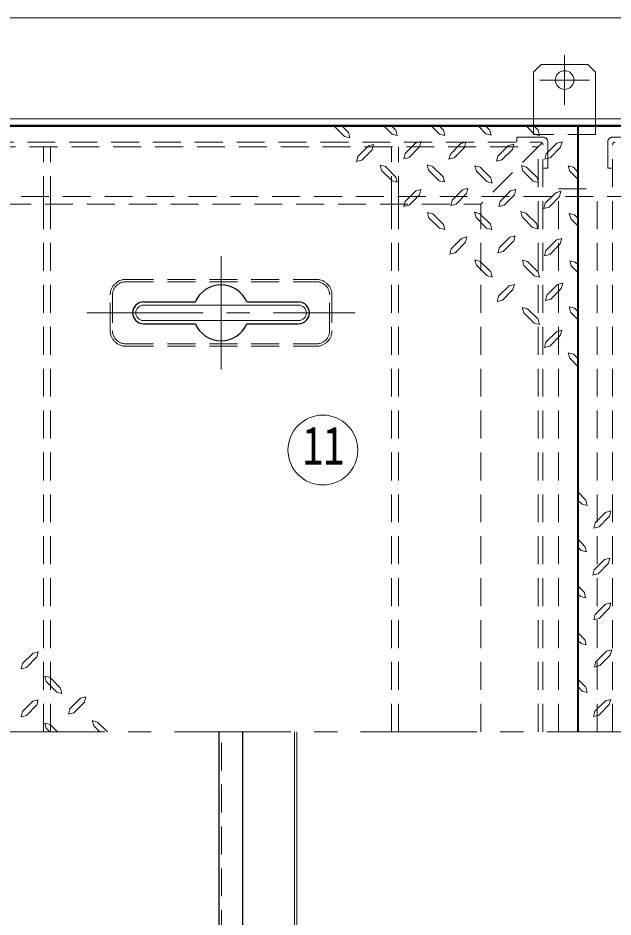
# Model space of a CAD drawing. Units: millimetres at full size, sheet at 1:15; details may follow other scales. Extents: x -3137 to 2938, y -2236 to 1979.
# Drawn here: x -1806 to -1422, y 895 to 1474 of the extents above; entities that cross this region are included whole.
import ezdxf
from ezdxf.enums import TextEntityAlignment as Align

# ---------------------------------------------------------------- set-up
doc = ezdxf.new("R2010")
doc.units = ezdxf.units.MM
doc.header["$LTSCALE"] = 15
doc.linetypes.add('CHAIN1', pattern=[8, 5, -1, 1, -1])
doc.linetypes.add('DASHED1', pattern=[1.8, 1.2, -0.6])
doc.layers.add('0-0_ﾚｲﾔ1', color=4, linetype='Continuous', lineweight=9)
doc.styles.add('ＭＳ ゴシック', font='')
doc.styles.get('ＭＳ ゴシック').set_extended_font_data('MS Gothic')

msp = doc.modelspace()

# ---------------------------------------------------------------- linework, layer by layer
at = {"layer": '0-0_ﾚｲﾔ1'}
for p, q in [((-964.86, 1474.43), (-2384.86, 1474.43)), ((-1468.36, 1444.43), (-1473.36, 1439.43)), ((-1468.36, 1444.43), (-1438.36, 1444.43)), ((-1433.36, 1439.43), (-1438.36, 1444.43)), ((-1473.36, 1439.43), (-1473.36, 1409.43)), ((-1433.36, 1439.43), (-1433.36, 1409.43)), ((-1601.67, 1404.43), (-1595.19, 1398.11)), ((-1596.58, 1404.43), (-1592.72, 1400.57)), ((-1569.46, 1404.43), (-1564.64, 1399.61)), ((-1564.53, 1404.43), (-1562.18, 1402.07)), ((-1562.18, 1402.07), (-1561.21, 1398.75)), ((-1538.92, 1404.43), (-1534.09, 1399.61)), ((-1533.88, 1404.43), (-1531.52, 1402.07)), ((-1531.52, 1402.07), (-1530.66, 1398.64)), ((-1508.72, 1404.43), (-1504.19, 1399.71)), ((-1503.87, 1404.43), (-1501.61, 1402.18)), ((-1501.61, 1402.18), (-1500.76, 1398.86)), ((-1477.71, 1404.43), (-1472.89, 1399.61)), ((-1472.78, 1404.43), (-1470.42, 1402.07)), ((-1470.42, 1402.07), (-1469.46, 1398.64)), ((-1591.76, 1397.14), (-1595.19, 1398.11)), ((-1592.72, 1400.57), (-1591.76, 1397.14)), ((-1561.21, 1398.75), (-1564.64, 1399.61)), ((-1530.66, 1398.64), (-1534.09, 1399.61)), ((-1500.76, 1398.86), (-1504.19, 1399.71)), ((-1469.46, 1398.64), (-1472.89, 1399.61)), ((-1586.72, 1385.24), (-1579.86, 1392.1)), ((-1553.49, 1384.6), (-1546.85, 1391.35)), ((-1527.02, 1386.74), (-1520.27, 1393.6)), ((-1524.55, 1384.28), (-1517.8, 1391.03)), ((-1496.36, 1385.46), (-1489.5, 1392.32)), ((-1489.5, 1392.32), (-1486.18, 1393.18)), ((-1486.18, 1393.18), (-1487.04, 1389.75)), ((-1465.17, 1386.85), (-1458.42, 1393.71)), ((-1462.71, 1384.39), (-1455.95, 1391.14)), ((-1458.42, 1393.71), (-1454.99, 1394.57)), ((-1454.99, 1394.57), (-1455.95, 1391.14)), ((-1586.72, 1385.24), (-1587.58, 1381.92)), ((-1584.15, 1382.78), (-1577.4, 1389.53)), ((-1556.07, 1387.07), (-1556.92, 1383.74)), ((-1527.02, 1386.74), (-1527.98, 1383.42)), ((-1496.36, 1385.46), (-1497.22, 1382.14)), ((-1493.79, 1382.99), (-1487.04, 1389.75)), ((-1465.17, 1386.85), (-1466.14, 1383.53)), ((-1584.15, 1382.78), (-1587.58, 1381.92)), ((-1571.39, 1376.24), (-1572.25, 1379.67)), ((-1568.93, 1378.81), (-1572.25, 1379.67)), ((-1553.49, 1384.6), (-1556.92, 1383.74)), ((-1541.06, 1376.35), (-1541.92, 1379.78)), ((-1538.59, 1378.81), (-1541.92, 1379.78)), ((-1524.55, 1384.28), (-1527.98, 1383.42)), ((-1507.72, 1378.28), (-1511.15, 1379.13)), ((-1510.19, 1375.7), (-1511.15, 1379.13)), ((-1493.79, 1382.99), (-1497.22, 1382.14)), ((-1480.28, 1375.92), (-1481.25, 1379.35)), ((-1477.82, 1378.38), (-1481.25, 1379.35)), ((-1462.71, 1384.39), (-1466.14, 1383.53)), ((-1447.59, 1378.28), (-1451.02, 1379.13)), ((-1450.06, 1375.7), (-1451.02, 1379.13)), ((-1571.39, 1376.24), (-1564.64, 1369.49)), ((-1568.93, 1378.81), (-1562.18, 1371.95)), ((-1541.06, 1376.35), (-1534.31, 1369.59)), ((-1538.59, 1378.81), (-1531.73, 1372.06)), ((-1510.19, 1375.7), (-1503.54, 1369.06)), ((-1507.72, 1378.28), (-1500.97, 1371.52)), ((-1480.28, 1375.92), (-1473.53, 1369.17)), ((-1477.82, 1378.38), (-1471.07, 1371.63)), ((-1450.06, 1375.7), (-1444.86, 1370.51)), ((-1447.59, 1378.28), (-1444.86, 1375.15)), ((-1561.21, 1368.63), (-1564.64, 1369.49)), ((-1562.18, 1371.95), (-1561.21, 1368.63)), ((-1530.88, 1368.74), (-1534.31, 1369.59)), ((-1531.73, 1372.06), (-1530.88, 1368.74)), ((-1500.11, 1368.09), (-1503.54, 1369.06)), ((-1500.97, 1371.52), (-1500.11, 1368.09)), ((-1470.1, 1368.31), (-1473.53, 1369.17)), ((-1471.07, 1371.63), (-1470.1, 1368.31)), ((-1556.07, 1356.2), (-1549.31, 1363.06)), ((-1549.31, 1363.06), (-1545.99, 1363.91)), ((-1545.99, 1363.91), (-1546.85, 1360.48)), ((-1525.84, 1356.95), (-1519.09, 1363.7)), ((-1519.09, 1363.7), (-1515.76, 1364.66)), ((-1515.76, 1364.66), (-1516.62, 1361.23)), ((-1494.97, 1356.2), (-1488.22, 1363.06)), ((-1488.22, 1363.06), (-1484.79, 1363.91)), ((-1484.79, 1363.91), (-1485.75, 1360.48)), ((-1465.81, 1355.02), (-1459.06, 1361.77)), ((-1556.07, 1356.2), (-1557.03, 1352.87)), ((-1553.6, 1353.73), (-1546.85, 1360.48)), ((-1525.84, 1356.95), (-1526.8, 1353.52)), ((-1523.37, 1354.48), (-1516.62, 1361.23)), ((-1494.97, 1356.2), (-1495.83, 1352.87)), ((-1492.4, 1353.73), (-1485.75, 1360.48)), ((-1463.35, 1352.55), (-1456.6, 1359.3)), ((-1553.6, 1353.73), (-1557.03, 1352.87)), ((-1523.37, 1354.48), (-1526.8, 1353.52)), ((-1492.4, 1353.73), (-1495.83, 1352.87)), ((-1465.81, 1355.02), (-1466.78, 1351.59)), ((-1463.35, 1352.55), (-1466.78, 1351.59)), ((-1538.38, 1348.16), (-1541.7, 1349.12)), ((-1540.85, 1345.69), (-1541.7, 1349.12)), ((-1540.85, 1345.69), (-1534.09, 1338.94)), ((-1538.38, 1348.16), (-1531.52, 1341.4)), ((-1507.94, 1348.26), (-1511.37, 1349.23)), ((-1510.4, 1345.8), (-1511.37, 1349.23)), ((-1510.4, 1345.8), (-1503.65, 1339.05)), ((-1507.94, 1348.26), (-1501.19, 1341.51)), ((-1478.25, 1348.69), (-1481.57, 1349.66)), ((-1480.71, 1346.23), (-1481.57, 1349.66)), ((-1480.71, 1346.23), (-1473.96, 1339.47)), ((-1478.25, 1348.69), (-1471.39, 1341.94)), ((-1446.95, 1347.62), (-1450.38, 1348.48)), ((-1449.41, 1345.05), (-1450.38, 1348.48)), ((-1449.41, 1345.05), (-1444.86, 1340.49)), ((-1446.95, 1347.62), (-1444.86, 1345.53)), ((-1530.66, 1338.08), (-1534.09, 1338.94)), ((-1531.52, 1341.4), (-1530.66, 1338.08)), ((-1500.22, 1338.08), (-1503.65, 1339.05)), ((-1501.19, 1341.51), (-1500.22, 1338.08)), ((-1470.53, 1338.51), (-1473.96, 1339.47)), ((-1471.39, 1341.94), (-1470.53, 1338.51)), ((-1495.4, 1326.5), (-1488.64, 1333.26)), ((-1524.02, 1323.18), (-1517.26, 1329.93)), ((-1492.93, 1324.04), (-1486.18, 1330.79)), ((-1465.39, 1324.58), (-1458.63, 1331.44)), ((-1462.81, 1322.11), (-1456.17, 1328.86)), ((-1458.63, 1331.44), (-1455.2, 1332.29)), ((-1455.2, 1332.29), (-1456.17, 1328.86)), ((-1526.48, 1325.65), (-1527.45, 1322.22)), ((-1524.02, 1323.18), (-1527.45, 1322.22)), ((-1495.4, 1326.5), (-1496.36, 1323.07)), ((-1492.93, 1324.04), (-1496.36, 1323.07)), ((-1465.39, 1324.58), (-1466.24, 1321.25)), ((-1462.81, 1322.11), (-1466.24, 1321.25)), ((-1510.19, 1315.14), (-1511.15, 1318.57)), ((-1507.72, 1317.61), (-1511.15, 1318.57)), ((-1510.19, 1315.14), (-1503.54, 1308.39)), ((-1507.72, 1317.61), (-1500.97, 1310.86)), ((-1477.18, 1317.5), (-1480.5, 1318.36)), ((-1479.64, 1314.93), (-1480.5, 1318.36)), ((-1477.18, 1317.5), (-1470.32, 1310.64)), ((-1449.09, 1314.61), (-1449.95, 1318.04)), ((-1446.52, 1317.18), (-1449.95, 1318.04)), ((-1446.52, 1317.18), (-1444.86, 1315.52)), ((-1500.97, 1310.86), (-1500.11, 1307.43)), ((-1479.64, 1314.93), (-1472.89, 1308.18)), ((-1470.32, 1310.64), (-1469.46, 1307.32)), ((-1449.09, 1314.61), (-1444.86, 1310.37)), ((-1500.11, 1307.43), (-1503.54, 1308.39)), ((-1469.46, 1307.32), (-1472.89, 1308.18)), ((-1495.93, 1295.1), (-1489.18, 1301.85)), ((-1493.47, 1292.63), (-1486.72, 1299.39)), ((-1464.74, 1295.74), (-1457.99, 1302.6)), ((-1462.17, 1293.28), (-1455.52, 1300.03)), ((-1457.99, 1302.6), (-1454.56, 1303.46)), ((-1454.56, 1303.46), (-1455.52, 1300.03)), ((-1495.93, 1295.1), (-1496.9, 1291.67)), ((-1493.47, 1292.63), (-1496.9, 1291.67)), ((-1464.74, 1295.74), (-1465.6, 1292.42)), ((-1462.17, 1293.28), (-1465.6, 1292.42)), ((-1477.18, 1287.06), (-1480.61, 1287.92)), ((-1479.64, 1284.49), (-1480.61, 1287.92)), ((-1477.18, 1287.06), (-1470.42, 1280.31)), ((-1449.52, 1284.92), (-1450.49, 1288.35)), ((-1447.06, 1287.49), (-1450.49, 1288.35)), ((-1447.06, 1287.49), (-1444.86, 1285.29)), ((-1479.64, 1284.49), (-1472.89, 1277.84)), ((-1449.52, 1284.92), (-1444.86, 1280.07)), ((-1469.46, 1276.88), (-1472.89, 1277.84)), ((-1470.42, 1280.31), (-1469.46, 1276.88)), ((-1465.39, 1265.52), (-1458.63, 1272.27)), ((-1462.81, 1263.05), (-1456.17, 1269.8)), ((-1458.63, 1272.27), (-1455.2, 1273.23)), ((-1455.2, 1273.23), (-1456.17, 1269.8)), ((-1465.39, 1265.52), (-1466.24, 1262.09)), ((-1462.81, 1263.05), (-1466.24, 1262.09)), ((-1450.06, 1255.23), (-1451.02, 1258.66)), ((-1447.59, 1257.8), (-1451.02, 1258.66)), ((-1447.59, 1257.8), (-1444.86, 1255.06)), ((-1450.06, 1255.23), (-1444.86, 1249.82)), ((-1439.66, 1163.64), (-1444.86, 1169.04)), ((-1442.13, 1161.06), (-1444.86, 1163.8)), ((-1442.13, 1161.06), (-1438.7, 1160.21)), ((-1439.66, 1163.64), (-1438.7, 1160.21)), ((-1426.9, 1155.81), (-1433.55, 1149.06)), ((-1424.33, 1153.35), (-1431.09, 1146.59)), ((-1426.9, 1155.81), (-1423.47, 1156.78)), ((-1424.33, 1153.35), (-1423.47, 1156.78)), ((-1434.52, 1145.63), (-1433.55, 1149.06)), ((-1431.09, 1146.59), (-1434.52, 1145.63)), ((-1440.2, 1133.94), (-1444.86, 1138.79)), ((-1442.66, 1131.37), (-1444.86, 1133.57)), ((-1442.66, 1131.37), (-1439.23, 1130.51)), ((-1440.2, 1133.94), (-1439.23, 1130.51)), ((-1427.55, 1125.58), (-1434.19, 1118.83)), ((-1427.55, 1125.58), (-1424.12, 1126.44)), ((-1424.98, 1123.12), (-1424.12, 1126.44)), ((-1435.16, 1115.4), (-1434.19, 1118.83)), ((-1424.98, 1123.12), (-1431.73, 1116.26)), ((-1431.73, 1116.26), (-1435.16, 1115.4)), ((-1440.62, 1104.25), (-1444.86, 1108.49)), ((-1443.2, 1101.68), (-1444.86, 1103.34)), ((-1443.2, 1101.68), (-1439.77, 1100.82)), ((-1440.62, 1104.25), (-1439.77, 1100.82)), ((-1426.9, 1096.75), (-1433.55, 1090)), ((-1426.9, 1096.75), (-1423.47, 1097.61)), ((-1424.33, 1094.28), (-1423.47, 1097.61)), ((-1434.52, 1086.57), (-1433.55, 1090)), ((-1424.33, 1094.28), (-1431.09, 1087.42)), ((-1431.09, 1087.42), (-1434.52, 1086.57)), ((-1440.3, 1073.81), (-1444.86, 1078.37)), ((-1442.77, 1071.24), (-1444.86, 1073.33)), ((-1440.3, 1073.81), (-1439.34, 1070.38)), ((-1442.77, 1071.24), (-1439.34, 1070.38)), ((-1426.37, 1066.31), (-1433.12, 1059.56)), ((-1426.37, 1066.31), (-1422.94, 1067.27)), ((-1423.9, 1063.84), (-1422.94, 1067.27)), ((-1796.12, 1065.13), (-1802.87, 1058.38)), ((-1793.65, 1062.66), (-1800.4, 1055.8)), ((-1796.12, 1065.13), (-1792.69, 1065.99)), ((-1793.65, 1062.66), (-1792.69, 1065.99)), ((-1423.9, 1063.84), (-1430.66, 1057.09)), ((-1803.73, 1054.95), (-1802.87, 1058.38)), ((-1800.4, 1055.8), (-1803.73, 1054.95)), ((-1788.51, 1050.23), (-1785.08, 1049.37)), ((-1787.54, 1046.91), (-1788.51, 1050.23)), ((-1778.32, 1042.62), (-1785.08, 1049.37)), ((-1780.79, 1040.05), (-1787.54, 1046.91)), ((-1439.66, 1043.16), (-1444.86, 1048.35)), ((-1442.13, 1040.58), (-1444.86, 1043.71)), ((-1439.66, 1043.16), (-1438.7, 1039.73)), ((-1780.79, 1040.05), (-1777.47, 1039.19)), ((-1778.32, 1042.62), (-1777.47, 1039.19)), ((-1442.13, 1040.58), (-1438.7, 1039.73)), ((-1796.22, 1034.26), (-1802.87, 1027.51)), ((-1796.22, 1034.26), (-1792.79, 1035.12)), ((-1793.65, 1031.79), (-1792.79, 1035.12)), ((-1765.57, 1036.08), (-1772.32, 1029.33)), ((-1763, 1033.62), (-1769.86, 1026.76)), ((-1765.57, 1036.08), (-1762.14, 1036.94)), ((-1763, 1033.62), (-1762.14, 1036.94)), ((-1427.01, 1034.47), (-1433.76, 1027.72)), ((-1424.55, 1032.01), (-1431.3, 1025.15)), ((-1427.01, 1034.47), (-1423.58, 1035.33)), ((-1424.55, 1032.01), (-1423.58, 1035.33)), ((-1434.73, 1024.29), (-1433.76, 1027.72)), ((-1788.51, 1020.11), (-1785.08, 1019.25)), ((-1787.54, 1016.79), (-1788.51, 1020.11)), ((-1757.96, 1021.72), (-1754.53, 1020.75)), ((-1756.99, 1018.29), (-1757.96, 1021.72)), ((-1748.05, 1014.43), (-1754.53, 1020.75)), ((-1431.3, 1025.15), (-1434.73, 1024.29)), ((-1785.18, 1014.43), (-1787.54, 1016.79)), ((-1780.25, 1014.43), (-1785.08, 1019.25)), ((-1753.13, 1014.43), (-1756.99, 1018.29)), ((-1627.61, 1014.43), (-1627.61, 775.18)), ((-1626.11, 1014.43), (-1626.11, 774.43))]:
    msp.add_line(p, q, dxfattribs=at)
at = {"layer": '0-0_ﾚｲﾔ1', "linetype": 'CHAIN1'}
for p, q in [((-1453.36, 1450.43), (-1453.36, 1418.43)), ((-1469.36, 1434.43), (-1437.36, 1434.43)), ((-1674.86, 1320.93), (-1674.86, 1247.93)), ((-1761.36, 1284.43), (-1588.36, 1284.43)), ((-2784.86, 1014.43), (-514.86, 1014.43))]:
    msp.add_line(p, q, dxfattribs=at)
at = {"layer": '0-0_ﾚｲﾔ1', "color": 7, "lineweight": 18}
for p, q in [((-979.86, 1409.43), (-2369.86, 1409.43)), ((-983.86, 1405.43), (-2365.86, 1405.43)), ((-1724.86, 1289.43), (-1624.86, 1289.43)), ((-1724.86, 1279.43), (-1624.86, 1279.43))]:
    msp.add_line(p, q, dxfattribs=at)
at = {"layer": '0-0_ﾚｲﾔ1', "linetype": 'DASHED1'}
for p, q in [((-1473.36, 1409.43), (-1473.36, 1399.43)), ((-1433.36, 1409.43), (-1433.36, 1399.43)), ((-1484.16, 1394.43), (-1484.16, 1397.63)), ((-1467.36, 1397.63), (-1484.16, 1397.63)), ((-1433.36, 1399.43), (-1473.36, 1399.43)), ((-1422.36, 1397.63), (-1405.56, 1397.63)), ((-1879.36, 1391.43), (-1470.36, 1391.43)), ((-1789.36, 1354.43), (-1789.36, 1391.43)), ((-1784.86, 1354.43), (-1784.86, 1391.43)), ((-1564.86, 1354.43), (-1564.86, 1391.43)), ((-1560.36, 1354.43), (-1560.36, 1391.43)), ((-1470.36, 1014.43), (-1470.36, 1391.43)), ((-1464.16, 1377.63), (-1464.16, 1394.43)), ((-1425.56, 1377.63), (-1425.56, 1394.43)), ((-1464.16, 1377.63), (-1467.36, 1377.63)), ((-1425.56, 1377.63), (-1422.36, 1377.63)), ((-1029.86, 1359.43), (-2319.86, 1359.43))]:
    msp.add_line(p, q, dxfattribs=at)
at = {"layer": '0-0_ﾚｲﾔ1', "color": 5, "lineweight": 25}
for p, q in [((-984.86, 1404.43), (-2364.86, 1404.43)), ((-1724.86, 1291.43), (-1691.44, 1291.43)), ((-1658.28, 1291.43), (-1624.86, 1291.43)), ((-1724.86, 1277.43), (-1691.44, 1277.43)), ((-1658.28, 1277.43), (-1624.86, 1277.43)), ((-1676.11, 719.43), (-1676.11, 1014.43)), ((-1661.11, 1014.43), (-1661.11, 724.43))]:
    msp.add_line(p, q, dxfattribs=at)
at = {"layer": '0-0_ﾚｲﾔ1', "color": 1, "lineweight": 40}
msp.add_line((-1444.86, 1404.43), (-1444.86, 1014.43), dxfattribs=at)
at = {"layer": '0-0_ﾚｲﾔ1', "color": 7, "linetype": 'DASHED1', "lineweight": 18}
for p, q in [((-1880.76, 1394.43), (-1468.96, 1394.43)), ((-1467.83, 1393.96), (-1507.36, 1354.43)), ((-1467.36, 1014.43), (-1467.36, 1392.83)), ((-1422.36, 1014.43), (-1422.36, 1392.83)), ((-1457.36, 1364.43), (-1432.36, 1364.43)), ((-1457.36, 1014.43), (-1457.36, 1364.43)), ((-1432.36, 1014.43), (-1432.36, 1364.43)), ((-1842.36, 1354.43), (-1507.36, 1354.43)), ((-1789.36, 1014.43), (-1789.36, 1354.43)), ((-1784.86, 1014.43), (-1784.86, 1354.43)), ((-1564.86, 1014.43), (-1564.86, 1354.43)), ((-1560.36, 1014.43), (-1560.36, 1354.43)), ((-1507.36, 1014.43), (-1507.36, 1354.43)), ((-1736.36, 1305.93), (-1613.36, 1305.93)), ((-1736.36, 1304.43), (-1613.36, 1304.43)), ((-1746.36, 1272.93), (-1746.36, 1295.93)), ((-1744.86, 1295.93), (-1744.86, 1272.93)), ((-1604.86, 1272.93), (-1604.86, 1295.93)), ((-1603.36, 1295.93), (-1603.36, 1272.93)), ((-1736.36, 1264.43), (-1613.36, 1264.43)), ((-1736.36, 1262.93), (-1613.36, 1262.93)), ((-1674.61, 719.43), (-1674.61, 1014.43))]:
    msp.add_line(p, q, dxfattribs=at)
at = {"layer": '0-0_ﾚｲﾔ1'}
for points in [[(-1579.86, 1392.1), (-1576.54, 1392.96), (-1577.4, 1389.53)], [(-1556.07, 1387.07), (-1549.31, 1393.93), (-1545.88, 1394.78), (-1546.85, 1391.35)], [(-1520.27, 1393.6), (-1516.94, 1394.46), (-1517.8, 1391.03)], [(-1459.06, 1361.77), (-1455.74, 1362.73), (-1456.6, 1359.3)], [(-1526.48, 1325.65), (-1519.73, 1332.4), (-1516.41, 1333.36), (-1517.26, 1329.93)], [(-1488.64, 1333.26), (-1485.21, 1334.12), (-1486.18, 1330.79)], [(-1489.18, 1301.85), (-1485.75, 1302.71), (-1486.72, 1299.39)], [(-1430.66, 1057.09), (-1433.98, 1056.13), (-1433.12, 1059.56)], [(-1793.65, 1031.79), (-1800.4, 1024.93), (-1803.83, 1024.08), (-1802.87, 1027.51)], [(-1769.86, 1026.76), (-1773.18, 1025.9), (-1772.32, 1029.33)]]:
    msp.add_lwpolyline(points, dxfattribs=at)
msp.add_circle((-1453.36, 1434.43), 6, dxfattribs=at)
at = {"layer": '0-0_ﾚｲﾔ1', "color": 7, "lineweight": 18}
msp.add_circle((-1609.22, 1196), 22.5, dxfattribs=at)
at = {"layer": '0-0_ﾚｲﾔ1', "linetype": 'DASHED1'}
for centre, start, end in [((-1467.36, 1394.43), 0, 90), ((-1422.36, 1394.43), 90, 180)]:
    msp.add_arc(centre, 3.2, start, end, dxfattribs=at)
at = {"layer": '0-0_ﾚｲﾔ1', "color": 7, "linetype": 'DASHED1', "lineweight": 18}
for centre, radius, start, end in [((-1468.96, 1392.83), 1.6, 0, 90), ((-1420.76, 1392.83), 1.6, 90, 180), ((-1736.36, 1295.93), 10, 90, 180), ((-1736.36, 1295.93), 8.5, 90, 180), ((-1613.36, 1295.93), 10, 0, 90), ((-1613.36, 1295.93), 8.5, 0, 90), ((-1736.36, 1272.93), 10, 180, 270), ((-1736.36, 1272.93), 8.5, 180, 270), ((-1613.36, 1272.93), 8.5, 270, 0), ((-1613.36, 1272.93), 10, 270, 0)]:
    msp.add_arc(centre, radius, start, end, dxfattribs=at)
at = {"layer": '0-0_ﾚｲﾔ1', "color": 5, "lineweight": 25}
for centre, radius, start, end in [((-1674.86, 1284.43), 18, 22.88538, 157.11462), ((-1724.86, 1284.43), 7, 90, 270), ((-1624.86, 1284.43), 7, 270, 90), ((-1674.86, 1284.43), 18, 202.88538, 337.11462)]:
    msp.add_arc(centre, radius, start, end, dxfattribs=at)
at = {"layer": '0-0_ﾚｲﾔ1', "color": 7, "lineweight": 18}
for centre, start, end in [((-1724.86, 1284.43), 90, 270), ((-1624.86, 1284.43), 270, 90)]:
    msp.add_arc(centre, 5, start, end, dxfattribs=at)

# ---------------------------------------------------------------- texts
at = {"layer": '0-0_ﾚｲﾔ1', "color": 7, "style": 'ＭＳ ゴシック', "width": 0.8}
msp.add_text('11', height=24.74, dxfattribs=at).set_placement((-1622.35, 1179.13), align=Align.BOTTOM_LEFT)

doc.saveas('drawing.dxf')
